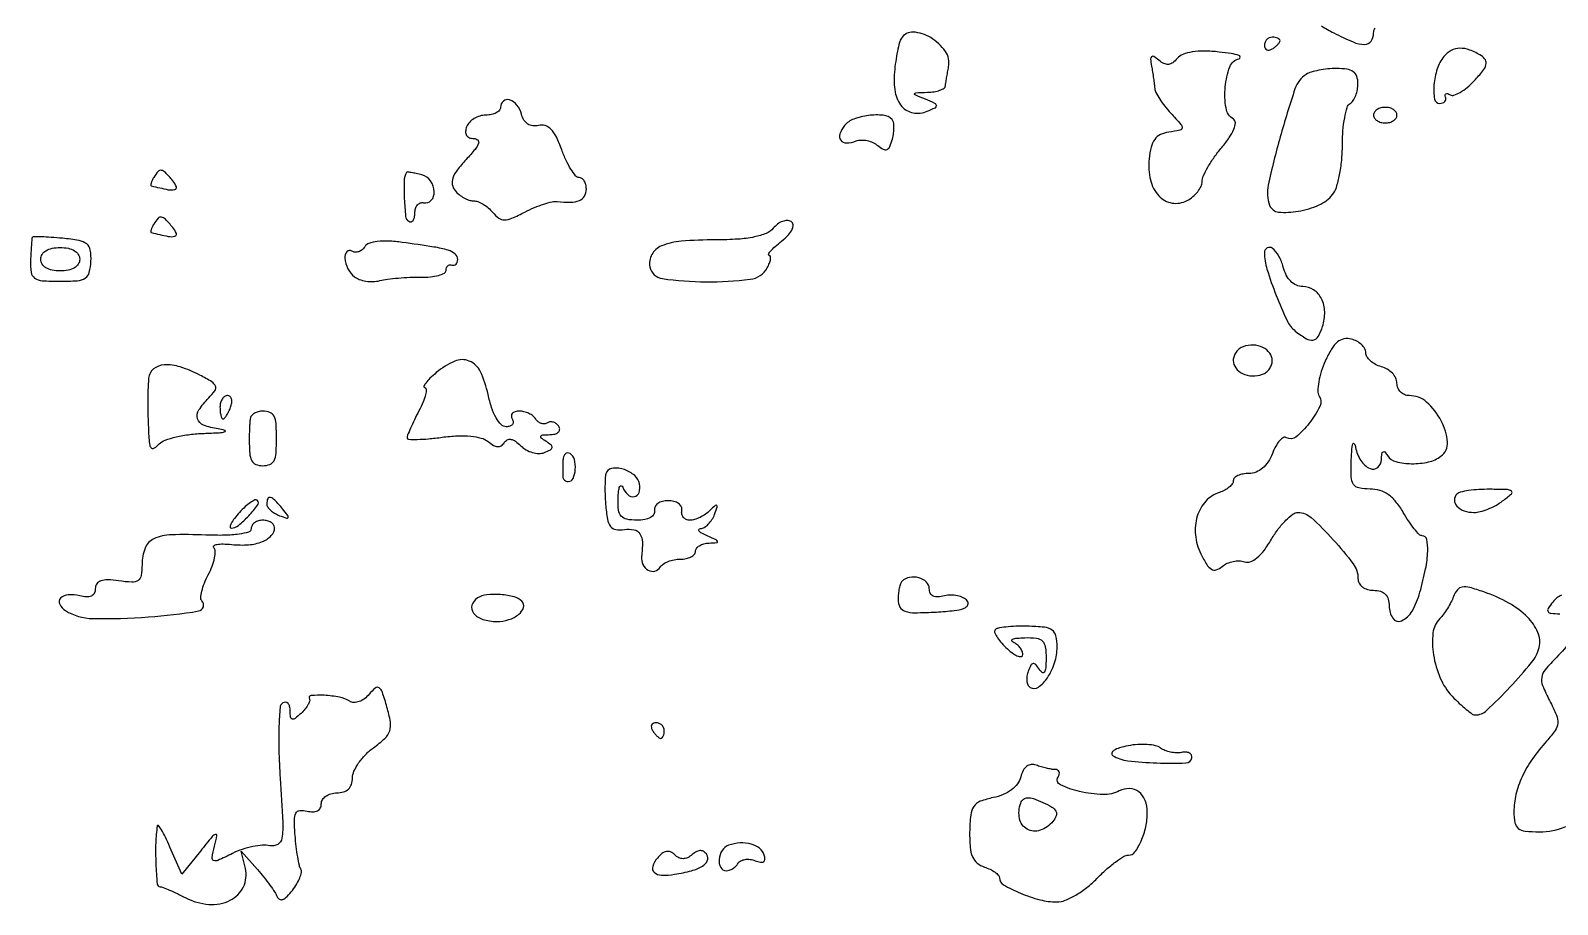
# Model space of a CAD drawing. Extents: x 0 to 5034, y 0 to 2560.
# Drawn here: x 1904.7 to 2100.6, y 2330.7 to 2442.9 of the extents above; entities that cross this region are included whole.
import ezdxf

# ---------------------------------------------------------------- set-up
doc = ezdxf.new("R2010")
doc.units = 0

msp = doc.modelspace()

# ---------------------------------------------------------------- linework, layer by layer
for points in [[(2070.312989, 2443.450882, 0.019364), (2071.879577, 2442.562273, 0.019049), (2074.37817, 2441.388556, 0.098753), (2075.864128, 2441.080841, 0.245071), (2076.671812, 2441.494517, 0.155431), (2077, 2442.524751, -0.145097), (2077.19532, 2443.183646, -0.05985)], [(2101.10378, 2370.392156, 0.061191), (2100.524098, 2370.021424, 0.046747), (2099.990862, 2369.48899, 0.028529), (2099.394552, 2368.680821, 0.286403), (2099.386223, 2368.279829, 0.241254), (2099.754609, 2368.04875, 0.021696), (2100.877555, 2368, -0.156052)], [(2102.294287, 2364.562199, -0.045324), (2100.498567, 2362.407657, 0.020268), (2099.019254, 2360.803296, 0.135823), (2098.56723, 2359.828878, 0.139505), (2098.686877, 2358.773321, 0.021793), (2099.577016, 2356.851068, -0.019214), (2100.457543, 2354.975006, -0.118572), (2100.630697, 2353.931016, -0.138042), (2100.29508, 2353.000136, -0.029418), (2099.203412, 2351.647956, 0.032054), (2097.370762, 2349.353347, 0.044125), (2096.056478, 2347.066687, 0.049066), (2095.266439, 2344.800239, 0.059409), (2095, 2342.565741, 0.046135), (2095.128897, 2341.171761, 0.181875), (2095.567668, 2340.446746, 0.142649), (2096.450881, 2340.090526, 0.025001), (2098.260218, 2340, 0.100819), (2101.654338, 2340.691411, 0.109365)]]:
    msp.add_lwpolyline(points, format="xyb")
for points in [[(2016.42592, 2441.880135, 0.07377), (2016.180868, 2441.310567, 0.01397), (2015.921163, 2440.206827, 0.014645), (2015.689748, 2438.889263, 0.012976), (2015.524908, 2437.506198, 0.066874), (2015.629296, 2434.953772, 0.131914), (2016.481424, 2433.128306, 0.177351), (2017.929494, 2432.29786, 0.140166), (2019.737265, 2432.49546, 0.014876), (2020.775457, 2432.955532, 0.330451), (2020.9206, 2433.230557, 0.251996), (2020.708949, 2433.511047, 0.010136), (2019.5, 2434.03705, -0.003632), (2018.1883, 2434.587581, -0.376179), (2018.109808, 2434.751516, -0.324095), (2018.263781, 2434.873728, -0.003212), (2019.75, 2434.929715, 0.031347), (2020.617298, 2435.011395, 0.045631), (2021.361538, 2435.199666, 0.055267), (2021.893984, 2435.45647, 0.231327), (2022.076511, 2435.75, -0.012191), (2022.12705, 2436.148833, -0.003256), (2022.227072, 2436.780917, -0.003299), (2022.350207, 2437.498036, -0.0034), (2022.481615, 2438.206312, 0.202494), (2022.061301, 2440.184723, 0.104519), (2020.183366, 2441.946845, 0.11997), (2017.938222, 2442.657401, 0.278087)], [(2063, 2440.940983, 0.108972), (2063.078288, 2440.586039, 0.182303), (2063.29375, 2440.3746, 0.161196), (2063.6179, 2440.343488, 0.082592), (2064, 2440.5, 0.029505), (2064.382774, 2440.768994, 0.035638), (2064.70625, 2441.066025, 0.038439), (2064.934461, 2441.34829, 0.151918), (2065, 2441.559017, 0.210953), (2064.92554, 2441.727648, 0.081139), (2064.70625, 2441.870461, 0.061769), (2064.382849, 2441.967655, 0.042167), (2064, 2442, 0.105053), (2063.618444, 2441.918938, 0.099167), (2063.29375, 2441.688914, 0.09642), (2063.076123, 2441.345238, 0.093332)], [(2051.808844, 2439.269671, -0.060546), (2051.237822, 2438.730057, -0.135999), (2050.685707, 2438.518548, -0.136624), (2050.105194, 2438.621824, -0.06135), (2049.447614, 2439.043476, 0.03013), (2048.813468, 2439.508257, 0.319126), (2048.510671, 2439.494446, 0.256711), (2048.377564, 2439.183808, 0.022521), (2048.503782, 2438.305807, -0.005768), (2048.640791, 2437.536631, -0.004848), (2048.768639, 2436.718658, -0.004894), (2048.870836, 2435.969394, -0.013454), (2048.923489, 2435.438561, 0.102064), (2049.077242, 2434.894418, 0.023524), (2049.55826, 2434.065575, 0.02335), (2050.214594, 2433.145397, 0.020942), (2050.97697, 2432.255094, -0.007023), (2052.27956, 2430.816949, -0.208989), (2052.425929, 2430.359835, -0.328011), (2052.157554, 2430.063585, -0.014909), (2050.72697, 2429.816533, 0.075665), (2049.649465, 2429.492369, 0.123968), (2048.918389, 2428.889042, 0.098577), (2048.456573, 2427.90206, 0.03605), (2048.195997, 2426.375432, 0.081776), (2048.374886, 2423.677095, 0.128329), (2049.451854, 2421.631709, 0.169345), (2051.147359, 2420.715603, 0.164271), (2053.069446, 2421.037166, 0.051104), (2053.807891, 2421.535366, 0.050556), (2054.4329, 2422.174616, 0.055117), (2054.860211, 2422.85169, 0.113702), (2055, 2423.458458, -0.10727), (2055.157251, 2424.182993, -0.023672), (2055.741957, 2425.320564, -0.023578), (2056.558947, 2426.59725, -0.020777), (2057.525811, 2427.848306, 0.024639), (2058.491081, 2429.117428, 0.052467), (2059.077369, 2430.200554, 0.081918), (2059.26672, 2431.01725, 0.277182), (2059.025811, 2431.484048, -0.217034), (2058.067845, 2432.91547, -0.063934), (2057.974089, 2435.620248, -0.065136), (2058.560341, 2438.203879, -0.254677), (2059.75, 2439.24482, 0.378798), (2059.892435, 2439.441604, 0.295829), (2059.720322, 2439.657553, 0.041933), (2058.742581, 2439.895593, 0.011938), (2057.191523, 2440.100147, 0.022536), (2055.263299, 2440.220207, 0.042576), (2053.710018, 2440.114453, 0.055205), (2052.541784, 2439.799449, 0.126772)], [(2086.007611, 2439.509171, 0.096486), (2085.158301, 2437.955805, 0.055983), (2084.742432, 2435.862598, 0.064376), (2084.821902, 2434.06995, 0.364439), (2085.5, 2433.5, 0.086039), (2085.860954, 2433.562575, 0.127169), (2086.125534, 2433.742147, 0.142446), (2086.251367, 2434.010448, 0.119895), (2086.225223, 2434.32433, -0.093617), (2086.188197, 2434.596812, -0.277934), (2086.289491, 2434.746857, -0.195419), (2086.510387, 2434.757651, -0.05416), (2086.829864, 2434.60515, 0.225843), (2087.315956, 2434.551788, 0.049046), (2088.103243, 2434.915629, 0.042051), (2089.015196, 2435.559786, 0.029404), (2089.929845, 2436.425324, 0.019667), (2091.006995, 2437.666261, 0.100834), (2091.421505, 2438.473188, 0.203412), (2091.343114, 2439.083245, 0.121474), (2090.825205, 2439.616383, 0.047668), (2089.335805, 2440.359617, 0.097771), (2088.05606, 2440.582817, 0.119559), (2086.957678, 2440.290343, 0.095248)], [(2068.361323, 2437.234687, 0.170035), (2066.918008, 2435.378627, 0.012976), (2065.026845, 2429.224664, 0.013881), (2063.474841, 2423.002347, 0.146813), (2063.668399, 2420.421756, 0.285271), (2064.805667, 2419.559691, 0.065974), (2067.315986, 2419.657457, 0.061156), (2069.999776, 2420.46665, 0.121246), (2071.75, 2421.814706, 0.093997), (2072.232744, 2422.729157, 0.02574), (2072.632812, 2424.31706, 0.025068), (2072.908005, 2426.198748, 0.023778), (2073, 2428.132113, -0.019583), (2073.07304, 2429.996321, -0.026472), (2073.29375, 2431.668244, -0.025549), (2073.61046, 2432.989482, -0.184778), (2074, 2433.5, 0.111412), (2074.383556, 2433.876024, 0.050262), (2074.70625, 2434.50665, 0.046318), (2074.925923, 2435.270704, 0.046881), (2075, 2436.059017, 0.083441), (2074.845523, 2436.978235, 0.158024), (2074.39777, 2437.571586, 0.118046), (2073.579234, 2437.89462, 0.036628), (2072.25, 2437.984687, 0.023562), (2071.11364, 2437.924764, 0.022686), (2069.973326, 2437.758058, 0.023295), (2068.983847, 2437.518945, 0.072454)], [(1965, 2433, -0.182536), (1964.855843, 2432.618285, -0.0909), (1964.443928, 2432.29375, -0.070807), (1963.831332, 2432.073863, -0.050854), (1963.106989, 2432, 0.07271), (1962.340293, 2431.887915, 0.064008), (1961.600966, 2431.559375, 0.066864), (1960.999607, 2431.073537, 0.098143), (1960.638374, 2430.5, 0.075913), (1960.503024, 2429.879814, 0.156255), (1960.623048, 2429.403139, 0.166482), (1960.989521, 2429.104239, 0.088795), (1961.571854, 2429, -0.18555), (1962.068867, 2428.808982, -0.30637), (1962.172654, 2428.389166, -0.084919), (1961.724359, 2427.609194, -0.014147), (1960.580867, 2426.303786, 0.022881), (1959.420957, 2424.932032, 0.079033), (1958.866293, 2423.912908, 0.132219), (1958.800966, 2423.074592, 0.12758), (1959.162843, 2422.303786, 0.050293), (1959.669591, 2421.804909, 0.042079), (1960.295727, 2421.382987, 0.043909), (1960.940804, 2421.09407, 0.083525), (1961.5, 2421, -0.091614), (1962.068771, 2420.894903, -0.042789), (1962.745688, 2420.567111, -0.040475), (1963.417421, 2420.090193, -0.044973), (1963.978143, 2419.526336, 0.062614), (1964.76039, 2418.793192, 0.160652), (1965.490139, 2418.55995, 0.100647), (1966.435535, 2418.761298, 0.016699), (1968.124902, 2419.564589, -0.019332), (1969.334155, 2420.131802, -0.021068), (1970.549829, 2420.58634, -0.021095), (1971.616195, 2420.885477, -0.089864), (1972.274314, 2420.919771, 0.0324), (1973.986305, 2420.812789, 0.100026), (1975.116583, 2421.043977, 0.161939), (1975.759879, 2421.610742, 0.132637), (1976, 2422.5, 0.060463), (1975.93038, 2423.073612, 0.079158), (1975.725264, 2423.559375, 0.097211), (1975.421446, 2423.884623, 0.157698), (1975.064728, 2424, -0.225167), (1974.625752, 2424.208244, -0.031689), (1974.026197, 2425.045327, -0.031066), (1973.403712, 2426.195482, -0.021751), (1972.842664, 2427.55856, 0.025903), (1972.151653, 2429.198575, 0.07822), (1971.462246, 2430.191959, 0.127335), (1970.714318, 2430.65535, 0.140196), (1969.864187, 2430.674735, -0.092029), (1969.127689, 2430.621441, -0.118551), (1968.491721, 2430.851647, -0.11069), (1967.999718, 2431.362088, -0.072815), (1967.679871, 2432.116175, 0.103209), (1967.096202, 2433.289902, 0.14732), (1966.149289, 2433.953275, 0.2648), (1965.361346, 2433.794249, 0.216786)], [(2009.131121, 2430.657991, 0.08473), (2008.513776, 2429.588892, 0.254535), (2008.630618, 2428.782381, 0.24719), (2009.379212, 2428.426501, 0.081559), (2010.610501, 2428.680777, -0.087898), (2011.25268, 2428.804988, -0.056267), (2012.010827, 2428.731448, -0.054458), (2012.763373, 2428.483797, -0.066596), (2013.390592, 2428.0908, 0.051211), (2014.096075, 2427.61804, 0.229982), (2014.578874, 2427.600672, 0.191612), (2014.949952, 2427.978781, 0.035415), (2015.269095, 2428.92102, 0.031047), (2015.424549, 2429.713485, 0.03734), (2015.467786, 2430.471394, 0.040698), (2015.405676, 2431.096658, 0.152424), (2015.224571, 2431.442095, 0.173943), (2014.087607, 2431.978687, 0.056183), (2012.197193, 2431.948949, 0.055852), (2010.30554, 2431.486903, 0.132497)], [(2077, 2432, 0.148195), (2077.115568, 2431.618646, 0.098894), (2077.440625, 2431.29375, 0.082425), (2077.926543, 2431.074694, 0.064853), (2078.5, 2431, 0.064853), (2079.073457, 2431.074694, 0.082425), (2079.559375, 2431.29375, 0.098894), (2079.884432, 2431.618646, 0.148195), (2080, 2432, 0.148195), (2079.884432, 2432.381354, 0.098894), (2079.559375, 2432.70625, 0.082425), (2079.073457, 2432.925306, 0.064853), (2078.5, 2433, 0.064853), (2077.926543, 2432.925306, 0.082425), (2077.440625, 2432.70625, 0.098894), (2077.115568, 2432.381354, 0.148195)], [(1920.5, 2424, 0.024465), (1920.285131, 2423.610999, 0.044078), (1920.154287, 2423.271275, 0.062476), (1920.115545, 2423.022916, 0.353185), (1920.190983, 2422.923489, 0.009465), (1922.352713, 2422.431485, 0.110428), (1923.213243, 2422.444488, 0.46087), (1923.398728, 2422.80783, 0.075397), (1922.933363, 2423.580293, 0.015231), (1921.994387, 2424.644027, 0.16301), (1921.494248, 2424.913356, 0.261772), (1921.059937, 2424.759111, 0.041002)], [(1952.918758, 2424.65638, 0.113045), (1952.624963, 2423.524695, 0.018939), (1952.645286, 2421.268028, 0.014387), (1952.817258, 2418.999182, 0.232245), (1953.213778, 2418.367878, 0.192903), (1953.511183, 2418.316076, 0.184505), (1953.769047, 2418.482664, 0.108613), (1953.943631, 2418.877913, 0.049931), (1954, 2419.440983, -0.072124), (1954.083688, 2420.018137, -0.105006), (1954.328167, 2420.468601, -0.128771), (1954.692026, 2420.721924, -0.144033), (1955.117163, 2420.75, 0.270494), (1956.1083, 2421.065512, 0.201553), (1956.495393, 2422.172168, 0.140294), (1956.007491, 2423.551183, 0.175826), (1954.898302, 2424.316344, 0.008205), (1954.164724, 2424.495372, 0.013212), (1953.533761, 2424.621002, 0.00693), (1953.010378, 2424.703455, 0.31869)], [(1920.5, 2418, 0.024465), (1920.285131, 2417.610999, 0.044078), (1920.154287, 2417.271275, 0.062476), (1920.115545, 2417.022916, 0.353185), (1920.190983, 2416.923489, 0.009465), (1922.352713, 2416.431485, 0.110428), (1923.213243, 2416.444488, 0.46087), (1923.398728, 2416.80783, 0.075397), (1922.933363, 2417.580293, 0.015231), (1921.994387, 2418.644027, 0.16301), (1921.494248, 2418.913356, 0.261772), (1921.059937, 2418.759111, 0.041002)], [(1999.990862, 2417.48899, -0.122863), (1999.080205, 2416.820021, -0.046921), (1997.564038, 2416.358816, -0.034593), (1995.451069, 2416.077484, -0.015179), (1992.627555, 2415.984687, 0.018099), (1988.186765, 2415.812777, 0.078533), (1985.629087, 2415.209517, 0.170777), (1984.400611, 2414.117494, 0.177597), (1984.151607, 2412.516721, 0.320013), (1985.756222, 2411.009366, 0.031568), (1991.345122, 2410.608454, 0.032322), (1997.017813, 2410.927178, 0.239382), (1999.197757, 2412.388889, 0.029829), (1999.49687, 2413.007208, 0.060661), (1999.640514, 2413.526736, 0.110676), (1999.615912, 2413.868423, 0.330963), (1999.438906, 2414, -0.571439), (1999.357382, 2414.138349, -0.053462), (1999.640174, 2414.540693, -0.029327), (2000.224297, 2415.133403, -0.013351), (2001.051547, 2415.840657, 0.032027), (2001.918726, 2416.639958, 0.0764), (2002.418883, 2417.356227, 0.137746), (2002.52468, 2417.926932, 0.235925), (2002.275638, 2418.329646, 0.144201), (2001.781622, 2418.464853, 0.083514), (2001.171763, 2418.350141, 0.071307), (2000.54157, 2418.009996, 0.060263)], [(1904.9, 2416.276426, 0.067445), (1904.856731, 2416.075809, 0.002472), (1904.8, 2415.297867, 0.004472), (1904.745578, 2414.375094, 0.003121), (1904.7, 2413.333333, 0.04369), (1904.775916, 2411.811448, 0.207277), (1905.218688, 2411.082631, 0.138501), (1906.17995, 2410.741681, 0.0164), (1908.466287, 2410.666667, 0.01811), (1910.692922, 2410.747341, 0.126482), (1911.715952, 2411.090977, 0.189259), (1912.236139, 2411.818059, 0.050838), (1912.445632, 2413.249341, 0.05222), (1912.358968, 2414.677736, 0.184409), (1911.90251, 2415.457388, 0.126352), (1910.91703, 2415.903446, 0.01965), (1908.779345, 2416.192433, 0.007023), (1907.323279, 2416.31068, 0.011335), (1906.080808, 2416.365779, 0.00519), (1905.044128, 2416.37746, 0.316079)], [(1947.561218, 2415.099052, -0.08083), (1947.223736, 2414.710273, -0.091692), (1946.793804, 2414.468809, -0.100722), (1946.339753, 2414.410329, -0.120807), (1945.930902, 2414.542705, 0.364105), (1945.284637, 2414.44847, 0.209034), (1945.024341, 2413.650998, 0.091061), (1945.414478, 2412.285295, 0.110218), (1946.25, 2411.25087, 0.083707), (1946.874135, 2410.90601, 0.046454), (1947.720313, 2410.694513, 0.044653), (1948.642361, 2410.636495, 0.054213), (1949.5, 2410.752745, -0.028365), (1950.49266, 2410.93988, -0.011375), (1951.867188, 2411.087334, -0.011214), (1953.359147, 2411.179491, -0.013911), (1954.75, 2411.195408, 0.027039), (1955.995361, 2411.242365, 0.042886), (1957.045312, 2411.430681, 0.053091), (1957.78368, 2411.71645, 0.280918), (1958, 2412.071089, -0.08398), (1958.056802, 2412.40689, -0.125649), (1958.220313, 2412.653695, -0.143059), (1958.464478, 2412.772092, -0.122878), (1958.75, 2412.75, 0.130591), (1959.035381, 2412.732273, 0.144207), (1959.279687, 2412.860741, 0.121723), (1959.443512, 2413.123216, 0.079099), (1959.5, 2413.478055, 0.222672), (1959.178997, 2414.163112, 0.099408), (1958.282458, 2414.648524, 0.036008), (1956.448528, 2415.070369, 0.004434), (1952.380316, 2415.665417, 0.022157), (1950.610469, 2415.828817, 0.04121), (1949.171141, 2415.778973, 0.053024), (1948.113235, 2415.539141, 0.173803)], [(1911, 2413.5, -0.140575), (1910.822179, 2412.88002, -0.118484), (1910.333333, 2412.4, -0.088208), (1909.543379, 2412.09863, -0.04716), (1908.5, 2412, -0.04716), (1907.456621, 2412.09863, -0.088208), (1906.666667, 2412.4, -0.118484), (1906.177821, 2412.88002, -0.140575), (1906, 2413.5, -0.140575), (1906.177821, 2414.11998, -0.118484), (1906.666667, 2414.6, -0.088208), (1907.456621, 2414.90137, -0.04716), (1908.5, 2415, -0.04716), (1909.543379, 2414.90137, -0.088208), (1910.333333, 2414.6, -0.118484), (1910.822179, 2414.11998, -0.140575)], [(2063, 2414.36602, 0.075036), (2063.323733, 2412.22099, 0.018665), (2064.500422, 2408.861547, 0.016493), (2065.898589, 2405.619999, 0.11581), (2066.960507, 2404.281803, 0.031069), (2068.372832, 2403.300382, 0.179102), (2069.251262, 2403.130777, 0.227389), (2069.902139, 2403.586551, 0.051395), (2070.455287, 2404.859123, 0.082164), (2070.728726, 2406.753241, 0.110146), (2070.317556, 2408.433456, 0.131821), (2069.311532, 2409.576941, 0.147846), (2067.912063, 2410, -0.104431), (2067.091878, 2410.173194, -0.092487), (2066.370783, 2410.667226, -0.079981), (2065.7976, 2411.459903, -0.055189), (2065.410644, 2412.5, 0.065308), (2064.851647, 2413.914573, 0.101673), (2064.000603, 2414.905874, 0.299866), (2063.347152, 2414.955675, 0.272508)], [(2070.799482, 2400.432039, 0.029484), (2070.280458, 2399.080301, 0.034877), (2069.95785, 2397.750104, 0.03742), (2069.851623, 2396.616086, 0.144026), (2070.036771, 2395.940504, -0.260195), (2070.096637, 2394.59526, -0.05005), (2068.741957, 2392.456656, -0.051411), (2067.02947, 2390.681373, -0.324258), (2065.847448, 2390.594282, 0.271473), (2065.4492, 2390.603605, 0.083414), (2064.960364, 2390.213765, 0.057727), (2064.457545, 2389.503189, 0.034307), (2064.022878, 2388.560174, -0.053904), (2063.482504, 2387.499066, -0.071447), (2062.767664, 2386.686295, -0.080463), (2061.929105, 2386.176557, -0.096702), (2061.024751, 2386, 0.04411), (2060.24967, 2385.93149, 0.063915), (2059.594771, 2385.726045, 0.083715), (2059.151769, 2385.42383, 0.204032), (2059, 2385.067388, -0.155546), (2058.873189, 2384.669618, -0.062697), (2058.48331, 2384.244739, -0.05389), (2057.914024, 2383.859084, -0.045134), (2057.241055, 2383.576508, 0.131727), (2055.478148, 2382.448334, 0.111047), (2054.377113, 2380.518105, 0.100074), (2054.142469, 2378.124318, 0.087993), (2054.830715, 2375.706394, 0.022596), (2055.590727, 2374.308652, 0.123267), (2056.196622, 2373.706514, 0.220256), (2056.82209, 2373.641608, 0.090883), (2057.58226, 2374.06827, -0.066772), (2058.222262, 2374.468964, -0.054493), (2058.990693, 2374.721186, -0.05627), (2059.765264, 2374.795657, -0.087683), (2060.421823, 2374.668373, 0.181872), (2061.169804, 2374.663439, 0.085116), (2062.021318, 2375.154424, 0.058486), (2062.943587, 2376.122644, 0.02781), (2063.900833, 2377.556497, -0.027421), (2064.779419, 2378.874746, -0.034273), (2065.739065, 2379.988471, -0.036612), (2066.644537, 2380.779216, -0.162578), (2067.305597, 2381, -0.187321), (2068.991972, 2380.345238, -0.023214), (2071.824459, 2377.502981, -0.024231), (2074.378552, 2374.400825, -0.16147), (2075, 2372.52665, 0.126334), (2075.15183, 2371.935336, 0.104414), (2075.577515, 2371.440831, 0.0912), (2076.223395, 2371.112683, 0.07217), (2077, 2371, -0.072254), (2077.873159, 2370.873159, -0.124864), (2078.5, 2370.5, -0.124864), (2078.873159, 2369.873159, -0.072254), (2079, 2369, 0.147115), (2079.478659, 2367.408386, 0.366111), (2080.561845, 2367.091487, 0.16008), (2081.943277, 2368.339642, 0.062), (2082.947419, 2370.75, 0.017109), (2083.670881, 2373.749519, 0.040217), (2083.951197, 2376.03454, 0.062174), (2083.82723, 2377.533529, 0.352518), (2083.25, 2378.006323, -0.199272), (2082.865319, 2378.16979, -0.02252), (2082.219912, 2378.890181, -0.024503), (2081.503672, 2379.859182, -0.01755), (2080.79651, 2381.006323, 0.039426), (2079.873942, 2382.36605, 0.070659), (2078.892764, 2383.288862, 0.081552), (2077.799561, 2383.818187, 0.07217), (2076.54651, 2384, -0.04792), (2075.123447, 2384.1367, -0.204793), (2074.432651, 2384.604781, -0.135352), (2074.132718, 2385.566898, -0.017358), (2074.136182, 2387.75, -0.009592), (2074.213582, 2389.143609, -0.066143), (2074.353964, 2389.812872, -0.652572), (2074.520278, 2389.825466, -0.074492), (2074.694653, 2389.334551, 0.094859), (2075.365792, 2387.662722, 0.141534), (2076.54398, 2386.632083, 0.291837), (2077.534529, 2386.761991, 0.219314), (2078.015313, 2387.781385, -0.022381), (2078.055551, 2388.530465, -0.226238), (2078.212693, 2388.790605, -0.372002), (2078.444782, 2388.760292, -0.040636), (2078.796124, 2388.295638, 0.19124), (2079.869733, 2387.518282, 0.059272), (2081.883803, 2387.254213, 0.057686), (2084.047761, 2387.47851, 0.106613), (2085.646765, 2388.213687, 0.256641), (2086.46965, 2390.031966, 0.10153), (2085.68633, 2392.757858, 0.091941), (2083.802135, 2395.157967, 0.182454), (2081.571429, 2396, -0.10048), (2080.971744, 2396.121742, -0.098273), (2080.461607, 2396.468126, -0.097599), (2080.119885, 2396.9854, -0.097615), (2080, 2397.59362, 0.114309), (2079.849832, 2398.241886, 0.075597), (2079.4125, 2398.872748, 0.069688), (2078.764455, 2399.391003, 0.070024), (2078, 2399.710251, -0.055798), (2077.235146, 2400.004499, -0.062893), (2076.5875, 2400.451732, -0.072211), (2076.148359, 2400.97666, -0.139004), (2076, 2401.5, 0.130419), (2075.861897, 2402.020451, 0.073783), (2075.456072, 2402.536874, 0.065343), (2074.856329, 2402.971361, 0.060241), (2074.14833, 2403.25096, 0.113893), (2073.200724, 2403.27842, 0.126126), (2072.376558, 2402.881558, 0.083509), (2071.606257, 2401.975288, 0.028079)], [(2060.25, 2402.269359, 0.08539), (2059.772218, 2402.004617, 0.068363), (2059.367188, 2401.576698, 0.068573), (2059.093609, 2401.056902, 0.087107), (2059, 2400.523655, 0.159564), (2059.320915, 2399.543656, 0.123592), (2060.190892, 2398.822789, 0.10519), (2061.427772, 2398.524825, 0.090851), (2062.75, 2398.730641, 0.08539), (2063.227782, 2398.995383, 0.068363), (2063.632812, 2399.423302, 0.068573), (2063.906391, 2399.943098, 0.087107), (2064, 2400.476345, 0.159564), (2063.679085, 2401.456344, 0.123592), (2062.809108, 2402.177211, 0.10519), (2061.572228, 2402.475175, 0.090851)], [(1919.847784, 2398.25, 0.01415), (1919.756251, 2396.686156, 0.008622), (1919.732337, 2394.835711, 0.007849), (1919.773689, 2392.770468, 0.0063), (1919.881062, 2390.55, 0.025717), (1919.988747, 2389.595489, 0.226244), (1920.225221, 2389.25625, 0.294662), (1920.587698, 2389.276593, 0.039077), (1921.2, 2389.8, -0.112427), (1921.953096, 2390.273712, -0.026755), (1923.384063, 2390.691513, -0.026183), (1925.120137, 2391.004244, -0.023243), (1926.95, 2391.149832, 0.005268), (1928.890483, 2391.234209, 0.062802), (1929.628418, 2391.368056, 0.746087), (1929.625847, 2391.528155, 0.030612), (1928.75, 2391.716254, -0.054545), (1926.894011, 2392.208648, -0.231162), (1926.133903, 2393.027605, -0.222486), (1926.297585, 2394.15613, -0.050924), (1927.547572, 2395.690429, 0.039972), (1928.336874, 2396.617137, 0.252461), (1928.415135, 2397.211092, 0.166978), (1927.954573, 2397.764055, 0.01671), (1926.433265, 2398.619001, 0.04186), (1923.906694, 2399.672084, 0.092061), (1921.838648, 2399.937473, 0.155873), (1920.471269, 2399.414605, 0.205196)], [(1956.751279, 2398.944598, 0.016765), (1955.940221, 2398.220538, 0.037776), (1955.389169, 2397.608446, 0.078104), (1955.164561, 2397.198823, 0.505955), (1955.27568, 2397.033269, -0.412077), (1955.471556, 2396.821396, -0.052726), (1955.375336, 2396.14311, -0.037706), (1955.055748, 2395.184013, -0.02006), (1954.52568, 2394.04966, 0.006796), (1953.941287, 2392.880903, 0.009245), (1953.448169, 2391.810139, 0.006594), (1953.066035, 2390.906049, 0.096979), (1953, 2390.56879, 0.404413), (1953.179523, 2390.383136, 0.013096), (1954.31778, 2390.374726, 0.018453), (1955.765829, 2390.455469, 0.010904), (1957.486061, 2390.653144, -0.022001), (1959.477034, 2390.837275, -0.036008), (1961.170011, 2390.797041, -0.04368), (1962.510031, 2390.548974, -0.105987), (1963.397033, 2390.085455, 0.04249), (1964.077386, 2389.612172, 0.11605), (1964.635098, 2389.44465, 0.16216), (1965.09378, 2389.567056, 0.109159), (1965.47473, 2389.959112, -0.136537), (1965.855795, 2390.311152, -0.167843), (1966.332472, 2390.379224, -0.108786), (1966.912015, 2390.129085, -0.040327), (1967.592697, 2389.55016, 0.066974), (1968.268833, 2389.034397, 0.05954), (1969.084235, 2388.690649, 0.062748), (1969.909389, 2388.561979, 0.099266), (1970.612785, 2388.681653, 0.028065), (1971.384255, 2389.028507, 0.23944), (1971.598566, 2389.327354, 0.262509), (1971.474179, 2389.656484, 0.032775), (1970.833846, 2390.123851, -0.024868), (1970.22558, 2390.553247, -0.368075), (1970.177244, 2390.790475, -0.253512), (1970.42382, 2390.948477, -0.016211), (1971.309017, 2390.984687, 0.056804), (1971.956879, 2391.064088, 0.121238), (1972.402126, 2391.294043, 0.188223), (1972.577318, 2391.630004, 0.167067), (1972.489919, 2392.016312, 0.08344), (1972.184813, 2392.364134, 0.092847), (1971.793158, 2392.577624, 0.100558), (1971.376993, 2392.625047, 0.117181), (1971, 2392.5, -0.117181), (1970.623007, 2392.374953, -0.100558), (1970.206842, 2392.422376, -0.092847), (1969.815187, 2392.635866, -0.08344), (1969.510081, 2392.983688, 0.090006), (1969.15967, 2393.372809, 0.053207), (1968.62585, 2393.701458, 0.050967), (1968.002328, 2393.924615, 0.060536), (1967.381966, 2394, 0.069308), (1966.853366, 2393.926373, 0.14379), (1966.504138, 2393.70625, 0.190139), (1966.386134, 2393.379909, 0.131946), (1966.5, 2393, -0.121976), (1966.622164, 2392.619703, -0.187693), (1966.520262, 2392.29375, -0.151065), (1966.197203, 2392.074218, -0.074387), (1965.701099, 2392, -0.206052), (1965.06319, 2392.274541, -0.062838), (1964.428195, 2393.14098, -0.047486), (1963.85104, 2394.46152, -0.026452), (1963.392082, 2396.157762, 0.056426), (1962.417558, 2399.058729, 0.186272), (1960.98894, 2400.432022, 0.206309), (1959.116796, 2400.414093, 0.069807)], [(1929, 2394.5, 0.024748), (1929.028469, 2393.925176, 0.039339), (1929.115447, 2393.440625, 0.046727), (1929.241071, 2393.096084, 0.289661), (1929.393011, 2393, 0.222225), (1929.579329, 2393.087111, 0.030693), (1929.839659, 2393.440625, 0.030395), (1930.112506, 2393.925442, 0.02136), (1930.361626, 2394.5, 0.055937), (1930.511135, 2395.074366, 0.100118), (1930.483616, 2395.559375, 0.147206), (1930.289193, 2395.877514, 0.184534), (1929.968615, 2396, 0.152681), (1929.599211, 2395.884506, 0.098158), (1929.284531, 2395.559375, 0.08088), (1929.07223, 2395.073532, 0.062722)], [(1932.875, 2393, 0.013097), (1932.826927, 2392.511841, 0.005503), (1932.786719, 2391.853125, 0.00544), (1932.75913, 2391.147499, 0.00705), (1932.75, 2390.5, 0.016471), (1932.812884, 2388.591536, 0.099772), (1933.070565, 2387.641129, 0.188072), (1933.595535, 2387.166243, 0.091138), (1934.5, 2387, 0.091138), (1935.404465, 2387.166243, 0.188072), (1935.929435, 2387.641129, 0.099772), (1936.187116, 2388.591536, 0.016471), (1936.25, 2390.5, 0.016471), (1936.187116, 2392.408464, 0.099772), (1935.929435, 2393.358871, 0.188072), (1935.404465, 2393.833757, 0.091138), (1934.5, 2394, 0.063837), (1933.917214, 2393.925289, 0.0743), (1933.403906, 2393.70625, 0.086036), (1933.036485, 2393.381843, 0.138752)], [(1973, 2387.559017), (1973, 2386.311086), (1973, 2385.5, 0.134267), (1973.052738, 2385.307149, 0.095877), (1973.201902, 2385.138799, 0.083426), (1973.424651, 2385.020526, 0.070534), (1973.687328, 2384.972506, 0.308573), (1974.302484, 2385.357003, 0.088033), (1974.582171, 2386.510143, 0.077771), (1974.461634, 2387.80397, 0.19468), (1973.910933, 2388.555046, 0.158234), (1973.565646, 2388.639437, 0.191241), (1973.267587, 2388.494695, 0.126796), (1973.066068, 2388.11557, 0.059147)], [(1978.600105, 2386.160933, 0.117918), (1978.455121, 2385.720659, 0.013373), (1978.395342, 2384.666024, 0.01559), (1978.397002, 2383.388637, 0.012086), (1978.475748, 2382, 0.021164), (1978.707817, 2380.124939, 0.120769), (1979.10111, 2379.209641, 0.196851), (1979.768716, 2378.813209, 0.073536), (1980.879614, 2378.812858, -0.08805), (1982.115969, 2378.776801, -0.202888), (1982.866235, 2378.257832, -0.138006), (1983.190218, 2377.176216, -0.034909), (1983.091962, 2375.325407, 0.140348), (1983.252112, 2374.30746, 0.157725), (1983.924039, 2373.583001, 0.192155), (1984.789421, 2373.469472, 0.194391), (1985.489919, 2373.983688, -0.110089), (1985.87003, 2374.373446, -0.050526), (1986.503689, 2374.701458, -0.046638), (1987.269959, 2374.924701, -0.047606), (1988.059017, 2375, 0.049547), (1988.801778, 2375.073784, 0.069539), (1989.429836, 2375.29375, 0.089706), (1989.852535, 2375.618213, 0.186414), (1990, 2376, -0.16722), (1990.13318, 2376.387084, -0.090029), (1990.514062, 2376.726896, -0.072474), (1991.080593, 2376.969234, -0.054897), (1991.75, 2377.070285, 0.011173), (1992.721577, 2377.131074, 0.467319), (1992.827495, 2377.282091, 0.223503), (1992.652006, 2377.489401, 0.005675), (1991.5, 2378, -0.021132), (1990.799262, 2378.336868, -0.084124), (1990.42326, 2378.627618, -0.377948), (1990.419087, 2378.817161, -0.204972), (1990.643011, 2378.929715, 0.123337), (1991.12934, 2379.083811, 0.059108), (1991.645969, 2379.493416, 0.053337), (1992.112574, 2380.075427, 0.051407), (1992.452257, 2380.75, 0.008433), (1992.79283, 2381.692067, 0.309425), (1992.734694, 2381.902023, 0.377046), (1992.538647, 2381.89798, 0.009992), (1991.859246, 2381.25, -0.045074), (1991.281529, 2380.771607, -0.036816), (1990.588028, 2380.367188, -0.038178), (1989.888784, 2380.0895, -0.07557), (1989.3, 2380, -0.099761), (1988.823347, 2380.096058, -0.119162), (1988.455312, 2380.367188, -0.120738), (1988.254919, 2380.773343, -0.104232), (1988.25, 2381.25, 0.166466), (1988.186609, 2381.725577, 0.122642), (1987.839062, 2382.132812, 0.093534), (1987.24647, 2382.407264, 0.061879), (1986.5, 2382.5, 0.061879), (1985.75353, 2382.407264, 0.093534), (1985.160938, 2382.132812, 0.122642), (1984.813391, 2381.725577, 0.166466), (1984.75, 2381.25, -0.192646), (1984.658186, 2380.754544, -0.125613), (1984.23, 2380.35, -0.083466), (1983.484668, 2380.085886, -0.043529), (1982.5, 2380, -0.044924), (1981.191772, 2380.117779, -0.168917), (1980.484941, 2380.517105, -0.15356), (1980.13983, 2381.295898, -0.035287), (1980.078947, 2382.75, -0.017437), (1980.141588, 2383.734045, -0.068218), (1980.282867, 2384.325, -0.378789), (1980.467484, 2384.420113, -0.239112), (1980.662281, 2384.25, 0.108922), (1981.3252, 2383.282084, 0.239103), (1982.163848, 2383.037383, 0.27686), (1982.762352, 2383.568361, 0.125095), (1982.823324, 2384.655524, 0.167585), (1982.202155, 2385.728056, 0.093102), (1980.881949, 2386.4982, 0.102986), (1979.479667, 2386.691766, 0.242028)], [(1931.505548, 2381.006131, 0.018783), (1930.859064, 2380.235479, 0.040791), (1930.43672, 2379.589301, 0.078427), (1930.284174, 2379.159202, 0.469284), (1930.416441, 2379, 0.171742), (1931.354486, 2379.331997, 0.033166), (1932.696445, 2380.573766, 0.030856), (1933.827008, 2381.926539, 0.370665), (1933.779583, 2382.55375, 0.312473), (1933.489015, 2382.606528, 0.042906), (1932.92245, 2382.288273, 0.036839), (1932.234551, 2381.741933, 0.0226)], [(1935, 2382.106989, 0.148172), (1935.117443, 2381.719384, 0.058677), (1935.482174, 2381.291272, 0.05126), (1936.013435, 2380.891147, 0.0442), (1936.641444, 2380.584097, 0.012731), (1937.541716, 2380.264678, 0.389672), (1937.741192, 2380.355597, 0.27071), (1937.707299, 2380.617386, 0.008807), (1937.018999, 2381.477108, 0.017238), (1936.053128, 2382.562498, 0.127361), (1935.469452, 2382.925, 0.389178), (1935.129499, 2382.765008, 0.097466)], [(2087.693853, 2383.36052, 0.198322), (2087.374951, 2382.593089, 0.18884), (2087.681916, 2381.804034, 0.126324), (2088.603525, 2381.20655, 0.081144), (2089.867887, 2381, 0.064034), (2090.677151, 2381.104068, 0.03071), (2091.673928, 2381.431283, 0.029834), (2092.687259, 2381.906163, 0.037435), (2093.55887, 2382.468197, 0.017107), (2094.680499, 2383.378505, 0.448204), (2094.684683, 2383.724406, 0.17944), (2094.192254, 2383.923991, 0.005274), (2091.916667, 2383.968197, 0.016633), (2090.497741, 2383.933586, 0.021321), (2089.19809, 2383.80281, 0.019788), (2088.143079, 2383.608113, 0.141773)], [(1933, 2378.929265, -0.327366), (1932.676199, 2378.48771, -0.040843), (1931.4454, 2378.207726, -0.031885), (1929.616078, 2378.064224, -0.013832), (1927.174733, 2378.096273, 0.016912), (1922.747795, 2378.127125, 0.101632), (1920.517687, 2377.606325, 0.193561), (1919.395382, 2376.417001, 0.093779), (1919, 2374.327484, -0.037401), (1918.893923, 2372.911353, -0.20463), (1918.49949, 2372.272642, -0.167795), (1917.710134, 2372.044464, -0.023663), (1916, 2372.213308, 0.026072), (1914.592061, 2372.345472, 0.091291), (1913.693333, 2372.21826, 0.165305), (1913.191215, 2371.836281, 0.149298), (1913, 2371.210176, -0.114344), (1912.864556, 2370.625655, -0.172631), (1912.494317, 2370.26412, -0.124586), (1911.873324, 2370.148732, -0.047936), (1911.000996, 2370.289489, 0.078863), (1909.531036, 2370.434568, 0.188193), (1908.551002, 2369.983849, 0.317569), (1908.43116, 2369.205201, 0.139633), (1909.171459, 2368.394032, 0.13542), (1912.658333, 2367.374843, 0.021768), (1919.809665, 2367.577708, 0.023449), (1926.260009, 2368.347488, 0.609852), (1926.678571, 2369.654763, -0.222911), (1926.533709, 2370.055658, -0.037238), (1926.672858, 2370.884433, -0.034681), (1926.999721, 2371.904408, -0.024453), (1927.5, 2373, 0.029165), (1927.99183, 2374.104498, 0.039694), (1928.294444, 2375.151827, 0.044714), (1928.391499, 2376.010394, 0.202744), (1928.210118, 2376.468676, -0.433131), (1928.219959, 2376.711293, -0.134329), (1928.590024, 2376.888105, -0.050239), (1929.395328, 2376.951263, -0.020094), (1930.500601, 2376.882306, 0.04434), (1932.67197, 2376.85219, 0.075678), (1934.435993, 2377.257455, 0.107186), (1935.583542, 2378.026541, 0.194082), (1936, 2379.059017, 0.156819), (1935.8846, 2379.417907, 0.097386), (1935.559375, 2379.723586, 0.079459), (1935.073598, 2379.929934, 0.06085), (1934.5, 2380, 0.069669), (1933.926709, 2379.919729, 0.085637), (1933.440625, 2379.685472, 0.100066), (1933.115627, 2379.337577, 0.138861)], [(2016.5, 2372.166667, 0.116333), (2016.306684, 2371.854015, 0.028455), (2016.146875, 2371.265738, 0.02762), (2016.036774, 2370.552386, 0.024482), (2016, 2369.801802, 0.122306), (2016.236582, 2368.849099, 0.195421), (2016.870273, 2368.317497, 0.081392), (2018.165388, 2368.122275, 0.01112), (2020.908432, 2368.218469, 0.012148), (2023.212238, 2368.406851, 0.060076), (2024.478423, 2368.697837, 0.19929), (2024.938532, 2369.117388, 0.289555), (2024.871664, 2369.646765, 0.106176), (2024.365306, 2370.047843, 0.061054), (2023.627418, 2370.305858, 0.056887), (2022.784346, 2370.391103, 0.060799), (2021.963232, 2370.280134, -0.049982), (2021.111456, 2370.146259, -0.125944), (2020.499978, 2370.266748, -0.170779), (2020.133622, 2370.631655, -0.112746), (2020, 2371.216702, 0.207314), (2019.632869, 2372.064095, 0.122632), (2018.654394, 2372.610231, 0.110905), (2017.4515, 2372.663346, 0.15334)], [(1962.036655, 2370.022654, 0.182573), (1961.3229, 2369.095461, 0.249673), (1961.522801, 2368.080442, 0.146679), (1962.712056, 2367.274282, 0.076257), (1964.5, 2367, 0.075688), (1966.052597, 2367.236379, 0.093864), (1967.340391, 2367.922207, 0.149617), (1967.934089, 2368.795195, 0.278265), (1967.735442, 2369.597891, 0.135003), (1966.722938, 2370.173606, 0.043586), (1965.004531, 2370.453594, 0.043885), (1963.236602, 2370.430051, 0.113622)], [(2087.260666, 2370.213768, -0.029013), (2086.930668, 2369.474603, -0.019443), (2086.473153, 2368.669546, -0.01961), (2085.967219, 2367.921842, -0.036128), (2085.490793, 2367.363411, 0.168987), (2084.619763, 2365.531012, 0.066945), (2084.689751, 2362.705697, 0.062693), (2085.556508, 2359.732669, 0.086538), (2087.080643, 2357.414159, 0.01428), (2088.000358, 2356.489555, 0.01916), (2088.888031, 2355.709159, 0.016566), (2089.657447, 2355.124572, 0.155383), (2090.048622, 2355, 0.190515), (2091.506047, 2355.576237, 0.015215), (2094.496376, 2358.555017, 0.018675), (2097.265318, 2361.714872, 0.110766), (2098.237534, 2363.669394, 0.164258), (2098.073612, 2365.601026, 0.093567), (2096.742466, 2367.559941, 0.070398), (2094.359512, 2369.359413, 0.042724), (2091.12982, 2370.8049, 0.0169), (2089.328171, 2371.365437, 0.105247), (2088.368429, 2371.421273, 0.187508), (2087.747033, 2371.06357, 0.079135)], [(2028.427317, 2365.883647, 0.247965), (2028.403947, 2365.532958, 0.04162), (2028.739406, 2364.922936, 0.037212), (2029.294133, 2364.208704, 0.025127), (2030.023581, 2363.478659, 0.02831), (2030.783317, 2362.865598, 0.068695), (2031.419427, 2362.530235, 0.162949), (2031.821578, 2362.520201, 0.329361), (2032, 2362.761679, 0.102705), (2031.907131, 2363.209024, 0.065381), (2031.632812, 2363.666698, 0.061674), (2031.227916, 2364.064905, 0.067691), (2030.75, 2364.337719, -0.239112), (2030.579887, 2364.532516, -0.378789), (2030.675, 2364.717133, -0.068218), (2031.265955, 2364.858412, -0.017437), (2032.25, 2364.921053, -0.035577), (2033.741021, 2364.857759, -0.166534), (2034.505754, 2364.49438, -0.166602), (2034.886858, 2363.738513, -0.035613), (2034.984687, 2362.25, -0.015685), (2034.939699, 2361.032564, -0.120042), (2034.767894, 2360.491092, -0.439344), (2034.495431, 2360.436797, -0.093926), (2034.123851, 2360.833846, 0.032626), (2033.656348, 2361.474765, 0.262141), (2033.327558, 2361.599506, 0.239924), (2033.029144, 2361.385981, 0.028099), (2032.682837, 2360.615871, 0.05557), (2032.517775, 2359.983649, 0.065897), (2032.50991, 2359.366849, 0.077424), (2032.65256, 2358.858138, 0.148397), (2032.930367, 2358.543035, 0.300637), (2033.989611, 2358.575361, 0.092125), (2035.1632, 2359.779685, 0.070587), (2036.084192, 2361.69703, 0.076867), (2036.4, 2363.739153, 0.051883), (2036.253302, 2365.149072, 0.190472), (2035.76793, 2365.88383, 0.127737), (2034.771903, 2366.25474, 0.018731), (2032.603736, 2366.395705, 0.015386), (2031.121785, 2366.390809, 0.021985), (2029.810954, 2366.28831, 0.018886), (2028.767233, 2366.120125, 0.208076)], [(1948.129405, 2357.655923, -0.060502), (1947.526175, 2357.085772, -0.072455), (1946.837813, 2356.717103, -0.085299), (1946.173444, 2356.598365, -0.145771), (1945.636693, 2356.754357, 0.095058), (1944.344991, 2357.274463, 0.034272), (1942.371651, 2357.521879, 0.038413), (1940.684659, 2357.487161, 0.550969), (1940.462397, 2357.045522, -0.219027), (1940.495073, 2356.748773, -0.051363), (1940.28403, 2356.281478, -0.043628), (1939.905298, 2355.744236, -0.030878), (1939.39504, 2355.210573, -0.018737), (1938.632886, 2354.557325, -0.226017), (1938.266518, 2354.472866, -0.316817), (1938.05093, 2354.709363, -0.031399), (1938, 2355.51959, 0.05914), (1937.932268, 2356.090223, 0.126785), (1937.725671, 2356.478946, 0.191239), (1937.4201, 2356.627363, 0.158253), (1937.066113, 2356.54086, 0.238439), (1936.703899, 2355.948859, 0.011307), (1936.563889, 2353.551496, 0.01591), (1936.552054, 2350.520726, 0.009196), (1936.720814, 2346.878726, -0.003581), (1937.046965, 2341.216234, -0.050348), (1936.944815, 2339.184611, -0.222805), (1936.409489, 2338.383869, -0.19319), (1935.404702, 2338.220299, 0.075546), (1934.471351, 2338.285268, 0.030875), (1933.209794, 2338.103574, 0.029676), (1931.854729, 2337.737133, 0.033437), (1930.607365, 2337.223976, -0.007079), (1928.711815, 2336.324677, -0.205604), (1928.186542, 2336.312454, -0.355803), (1927.985447, 2336.676361, -0.016612), (1928.302829, 2338.15056, 0.013282), (1928.606129, 2339.515127, 0.575674), (1928.425351, 2339.673127, 0.13837), (1928.008422, 2339.387027, 0.003252), (1926.487203, 2337.535925), (1924.083476, 2334.57185), (1922.58088, 2338.035925, 0.010206), (1921.994946, 2339.314596, 0.022357), (1921.483694, 2340.262115, 0.037796), (1921.109601, 2340.791633, 0.644184), (1920.955808, 2340.75, 0.033573), (1920.749695, 2338.58121, 0.01823), (1920.773334, 2335.902502, 0.009108), (1920.937433, 2333.321563, 0.369704), (1921.309091, 2332.953274, -0.075676), (1921.694764, 2332.865542, -0.008206), (1922.540849, 2332.516619, -0.009914), (1923.538927, 2332.062033, -0.007842), (1924.600181, 2331.532404, 0.101108), (1927.565035, 2330.689314, 0.133705), (1930.309702, 2331.218065, 0.167998), (1932.004326, 2332.925059, 0.17395), (1932.251836, 2335.286768), (1931.710141, 2337.5), (1933.802558, 2335.157538, -0.01269), (1934.635692, 2334.175798, -0.013097), (1935.408919, 2333.163147, -0.01291), (1936.032014, 2332.252601, -0.053235), (1936.332735, 2331.657538, 0.198468), (1936.631385, 2331.339139, 0.209497), (1937.058885, 2331.333782, 0.098134), (1937.624269, 2331.717381, 0.03115), (1938.296572, 2332.488972, 0.029912), (1938.847781, 2333.303983, 0.039602), (1939.241859, 2334.108079, 0.044348), (1939.445398, 2334.795448, 0.19046), (1939.37157, 2335.207804, -0.085861), (1939.180137, 2335.683946, -0.010737), (1938.969676, 2336.781244, -0.012383), (1938.778474, 2338.106758, -0.009976), (1938.63685, 2339.539281, -0.014729), (1938.53936, 2341.521768, -0.119949), (1938.735224, 2342.401457, -0.263438), (1939.240264, 2342.745338, -0.084802), (1940.176604, 2342.664068, 0.059385), (1940.933304, 2342.559632, 0.123108), (1941.510633, 2342.69266, 0.157684), (1941.868752, 2343.049953, 0.118997), (1942, 2343.59362, -0.140877), (1942.154167, 2344.129927, -0.099857), (1942.5875, 2344.586876, -0.084945), (1943.235563, 2344.894652, -0.068582), (1944, 2345, 0.071947), (1944.859554, 2345.124328, 0.119771), (1945.48912, 2345.489574, 0.123363), (1945.869048, 2346.093949, 0.079094), (1946, 2346.916593, -0.107156), (1946.189456, 2347.790464, -0.044777), (1946.787803, 2348.844062, -0.041597), (1947.655785, 2349.897602, -0.042264), (1948.681884, 2350.786803, 0.029955), (1950.153879, 2352.000352, 0.125581), (1950.769388, 2352.95727, 0.122793), (1950.858289, 2354.103916, 0.028086), (1950.424595, 2356.015122, 0.011012), (1949.83303, 2357.91857, 0.157996), (1949.416775, 2358.481457, 0.343743), (1948.925732, 2358.461051, 0.043617)], [(1984.5, 2353, 0.029505), (1984.768994, 2352.617226, 0.035638), (1985.066025, 2352.29375, 0.038439), (1985.34829, 2352.065539, 0.151918), (1985.559017, 2352, 0.210953), (1985.727648, 2352.07446, 0.081139), (1985.870461, 2352.29375, 0.061769), (1985.967655, 2352.617151, 0.042167), (1986, 2353, 0.105053), (1985.918938, 2353.381556, 0.099167), (1985.688914, 2353.70625, 0.09642), (1985.345238, 2353.923877, 0.093332), (1984.940983, 2354, 0.108972), (1984.586039, 2353.921712, 0.182303), (1984.3746, 2353.70625, 0.161196), (1984.343488, 2353.3821, 0.082592)], [(2045.5, 2351.047393, 0.025693), (2044.416534, 2350.775927, 0.065638), (2043.68165, 2350.440704, 0.172447), (2043.417773, 2350.107778, 0.346766), (2043.522637, 2349.810298, 0.112043), (2045.464206, 2349.120972, 0.021872), (2049.189304, 2348.843826, 0.015547), (2052.923532, 2348.845939, 0.352827), (2053.684423, 2349.5, 0.166613), (2053.631665, 2349.854305, 0.154446), (2053.371517, 2350.114931, 0.109766), (2052.924087, 2350.234527, 0.061516), (2052.360234, 2350.189127, -0.060777), (2051.696379, 2350.134691, -0.04231), (2050.949383, 2350.227916, -0.042601), (2050.236419, 2350.443689, -0.065887), (2049.675811, 2350.757722, 0.108033), (2049.019439, 2351.056344, 0.035635), (2047.964145, 2351.205594, 0.033564), (2046.734775, 2351.208242, 0.032305)], [(2031.723309, 2347.049935, -0.093659), (2031.296247, 2346.148772, -0.073624), (2030.537599, 2345.376205, -0.06475), (2029.488473, 2344.778041, -0.047904), (2028.208368, 2344.391674, 0.040017), (2026.544411, 2343.9179, 0.155086), (2025.710851, 2343.264135, 0.124635), (2025.308233, 2342.161114, 0.022053), (2025.179813, 2339.945583, 0.023985), (2025.245858, 2338.012915, 0.079421), (2025.548307, 2336.780354, 0.119724), (2026.134603, 2335.988692, 0.09723), (2027.063332, 2335.479899, -0.033951), (2027.804714, 2335.187894, -0.044614), (2028.431104, 2334.818982, -0.05167), (2028.867904, 2334.432254, -0.187885), (2029, 2334.093127, 0.268715), (2029.517074, 2333.200474, 0.030732), (2031.684852, 2332.128347, 0.035712), (2034.199139, 2331.277078, 0.063853), (2036.359962, 2331, 0.096088), (2037.430119, 2331.207576, 0.0363), (2038.804514, 2331.88125, 0.034304), (2040.23294, 2332.851989, 0.03535), (2041.5, 2334, -0.019162), (2042.68812, 2335.148616, -0.023763), (2043.881298, 2336.11875, -0.023106), (2044.936423, 2336.823592, -0.136522), (2045.57046, 2337, 0.24128), (2046.38158, 2337.415609, 0.053108), (2047.180433, 2338.818437, 0.049228), (2047.772938, 2340.648157, 0.054165), (2047.971033, 2342.5, 0.091234), (2047.684519, 2344.042764, 0.138903), (2046.874029, 2345.127648, 0.157123), (2045.696683, 2345.546017, 0.12592), (2044.377174, 2345.249858, -0.127191), (2042.287526, 2344.786334, -0.047311), (2039.280165, 2345.177336, -0.05472), (2036.821788, 2346.028115, -0.447133), (2036.523378, 2347.037827, 0.078289), (2036.677738, 2347.405674, 0.156126), (2036.656293, 2347.717362, 0.185298), (2036.465745, 2347.924008, 0.115375), (2036.140804, 2348, -0.040191), (2035.66507, 2348.038303, -0.016174), (2035.024591, 2348.163489, -0.015882), (2034.340133, 2348.343466, -0.019382), (2033.713209, 2348.556558, 0.117685), (2033.073405, 2348.641581, 0.137322), (2032.50465, 2348.417629, 0.109605), (2032.044788, 2347.876518, 0.057636)], [(2035.86974, 2341.343046, -0.135179), (2034.223194, 2340.193852, -0.217473), (2032.547989, 2340.341082, -0.219278), (2031.571519, 2341.699837, -0.136615), (2031.731372, 2343.690259, -0.133298), (2032.079736, 2344.181626, -0.165575), (2032.600927, 2344.37832, -0.091684), (2033.384162, 2344.259816, -0.023631), (2034.576249, 2343.783305, -0.028459), (2035.737052, 2343.17243, -0.13635), (2036.246627, 2342.634609, -0.215159), (2036.283516, 2342.054925, -0.083297)], [(1985.10906, 2336.631409, 0.091203), (1984.510309, 2335.563047, 0.294851), (1984.698227, 2334.809954, 0.185847), (1985.629529, 2334.432237, 0.044273), (1987.328091, 2334.552496, 0.024009), (1989.50016, 2335.009053, 0.071484), (1990.898395, 2335.596782, 0.149577), (1991.518751, 2336.285527, 0.252635), (1991.474354, 2337.041495, 0.093041), (1991.107002, 2337.444524, 0.158759), (1990.680341, 2337.591257, 0.127409), (1990.179213, 2337.47016, 0.050585), (1989.587179, 2337.072352, -0.060924), (1988.977421, 2336.680632, -0.112114), (1988.405471, 2336.549103, -0.120526), (1987.861231, 2336.680647, -0.077241), (1987.333825, 2337.066175, 0.095949), (1986.808061, 2337.421324, 0.150052), (1986.269195, 2337.478055, 0.120771), (1985.706648, 2337.217763, 0.051126)], [(1994.25, 2338.271617, 0.170895), (1993.418729, 2337.605221, 0.116105), (1993.027485, 2336.44542, 0.148502), (1993.236003, 2335.420323, 0.275486), (1993.940983, 2335, 0.086394), (1994.344616, 2335.070267, 0.053381), (1994.779171, 2335.280921, 0.051591), (1995.177142, 2335.59051, 0.063334), (1995.473008, 2335.956326, -0.137238), (1995.819436, 2336.275485, -0.079604), (1996.361731, 2336.450877, -0.069251), (1997.010943, 2336.461038, -0.06102), (1997.668475, 2336.296977, 0.042533), (1998.351129, 2336.099647, 0.187622), (1998.756002, 2336.171045, 0.264717), (1998.92167, 2336.468793, 0.078142), (1998.832241, 2337.003277, 0.145216), (1998.217601, 2337.88238, 0.100885), (1997.130946, 2338.435901, 0.084791), (1995.735764, 2338.577093, 0.06733)]]:
    msp.add_lwpolyline(points, format="xyb", close=True)

doc.saveas('drawing.dxf')
